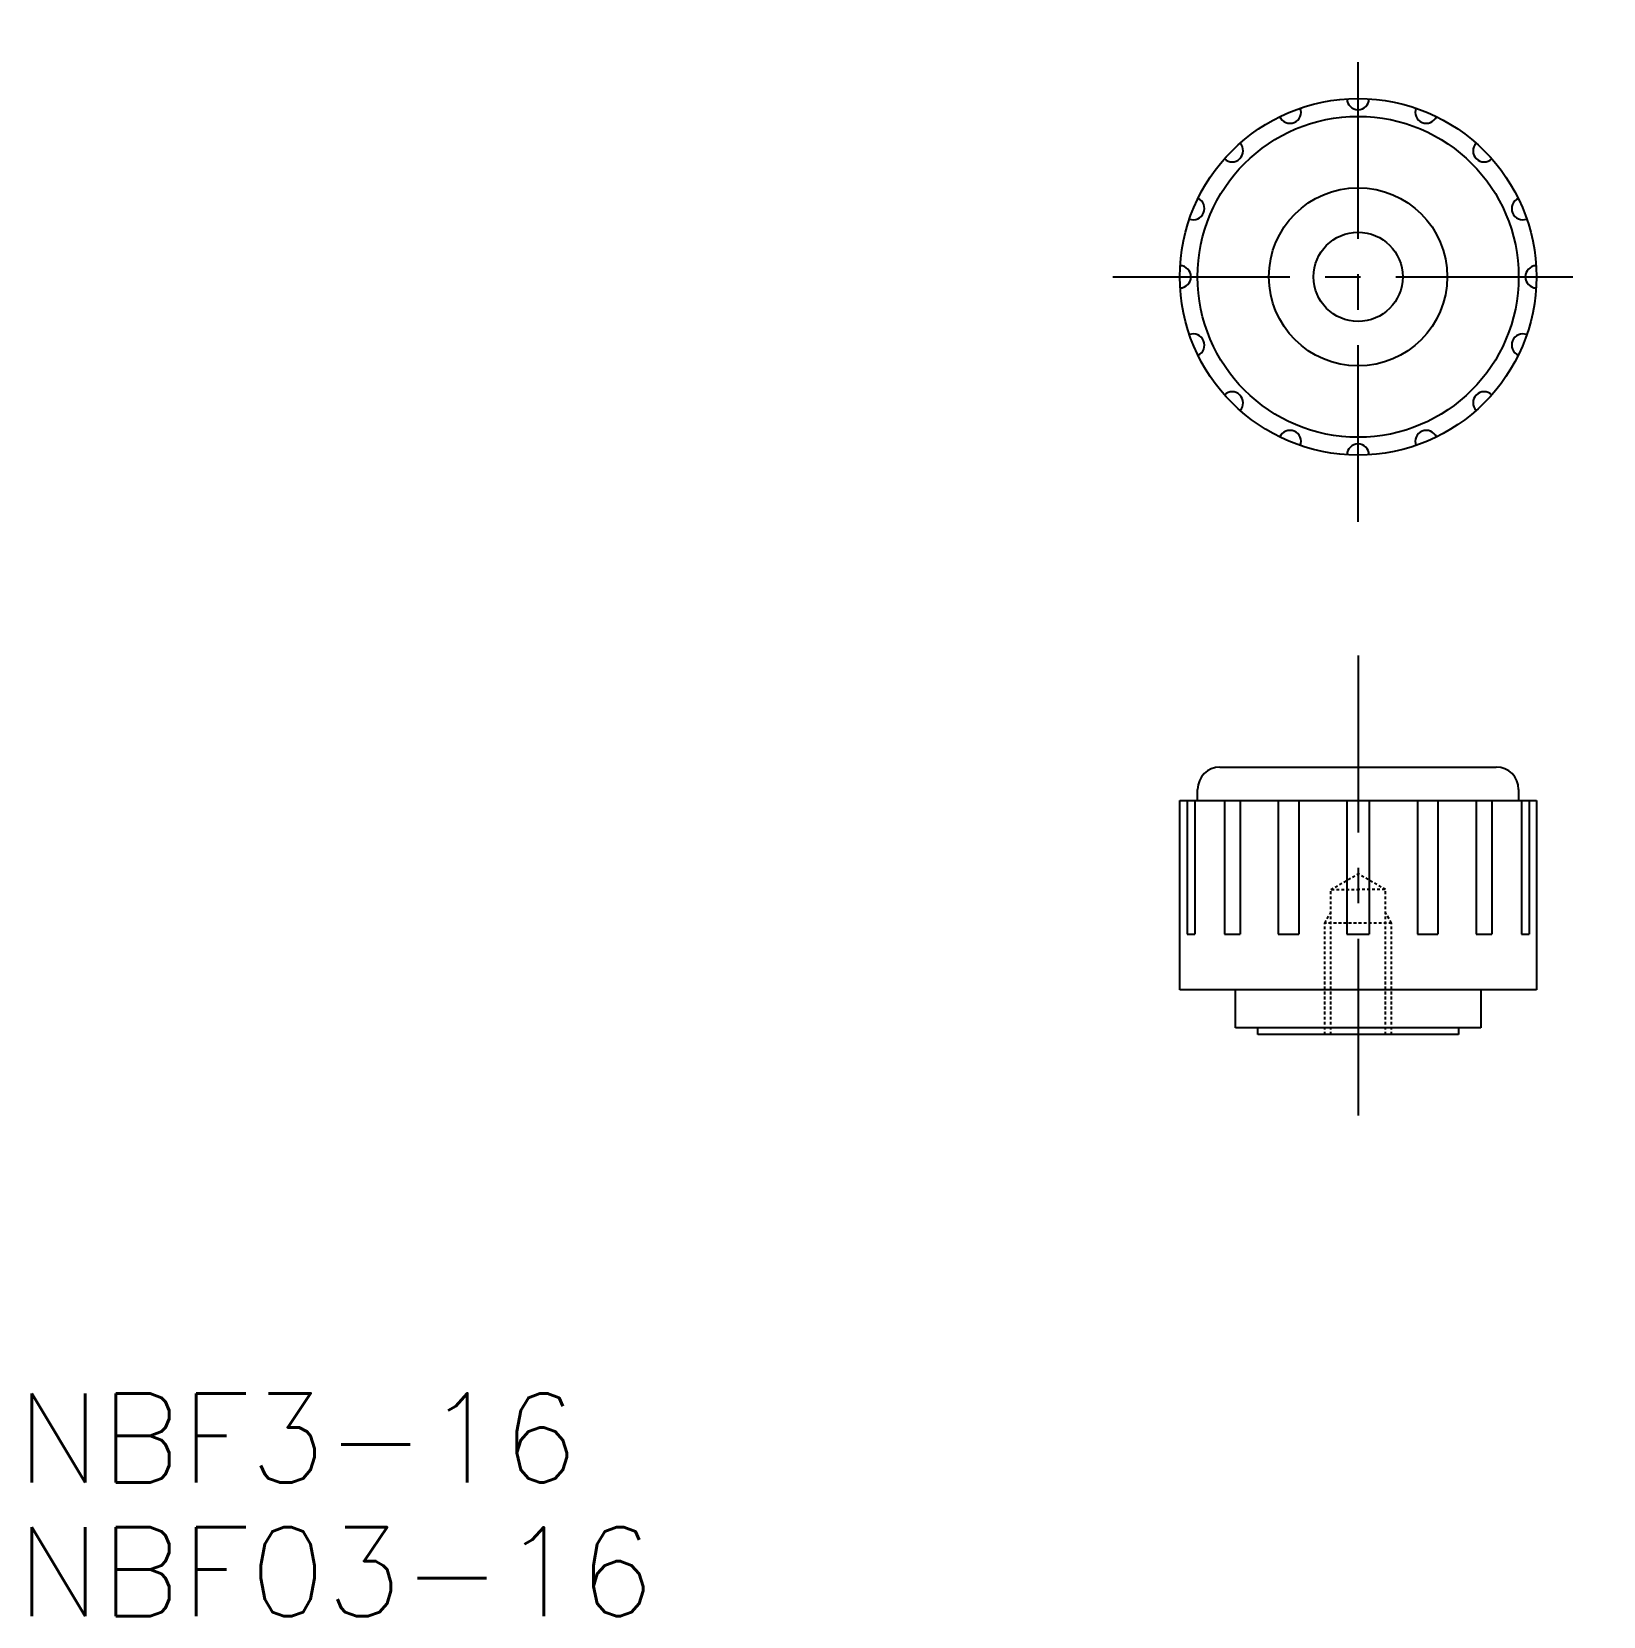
# Model space of a CAD drawing. Extents: x -9.5 to 61, y 23.9 to 95.
import ezdxf

# ---------------------------------------------------------------- set-up
doc = ezdxf.new("R2010")
doc.units = 0
doc.header["$LTSCALE"] = 0.25
doc.linetypes.add('CENTER', pattern=[50.8, 31.75, -6.35, 6.35, -6.35])
doc.linetypes.add('DASHED', pattern=[0.75, 0.5, -0.25])
doc.layers.get('0').update_dxf_attribs({"linetype": 'CONTINUOUS'})
doc.layers.add('CENTER', color=1, linetype='CENTER')
doc.styles.get("Standard").update_dxf_attribs({"font": 'txt.shx', "bigfont": 'extfont.shx'})

msp = doc.modelspace()

# ---------------------------------------------------------------- linework, layer by layer
for p, q in [((43.8, 62), (56.2, 62)), ((42, 52), (42, 60.5)), ((42, 60.5), (42.8, 60.5)), ((42.326, 60.5), (42.326, 54.5)), ((42.668, 60.5), (42.668, 54.5)), ((42.8, 60.5), (42.8, 61)), ((42.8, 60.5), (57.2, 60.5)), ((44.001, 60.5), (44.001, 54.5)), ((44.708, 60.5), (44.708, 54.5)), ((46.42, 60.5), (46.42, 54.5)), ((47.34, 60.5), (47.34, 54.5)), ((49.5, 60.5), (49.5, 54.5)), ((50.5, 60.5), (50.5, 54.5)), ((52.66, 60.5), (52.66, 54.5)), ((53.58, 60.5), (53.58, 54.5)), ((55.292, 60.5), (55.292, 54.5)), ((55.999, 60.5), (55.999, 54.5)), ((57.2, 61), (57.2, 60.5)), ((57.2, 60.5), (58, 60.5)), ((57.332, 60.5), (57.332, 54.5)), ((57.674, 60.5), (57.674, 54.5)), ((58, 60.5), (58, 52)), ((42.326, 54.5), (42.668, 54.5)), ((44.001, 54.5), (44.708, 54.5)), ((46.42, 54.5), (47.34, 54.5)), ((49.5, 54.5), (50.5, 54.5)), ((52.66, 54.5), (53.58, 54.5)), ((55.292, 54.5), (55.999, 54.5)), ((57.332, 54.5), (57.674, 54.5)), ((44.5, 52), (42, 52)), ((55.5, 52), (44.5, 52)), ((44.5, 50.3), (44.5, 52)), ((55.5, 52), (55.5, 50.3)), ((58, 52), (55.5, 52)), ((45.5, 50.3), (44.5, 50.3)), ((54.5, 50.3), (45.5, 50.3)), ((45.5, 50), (45.5, 50.3)), ((48.5, 50), (45.5, 50)), ((51.5, 50), (48.5, 50)), ((54.5, 50), (51.5, 50)), ((55.5, 50.3), (54.5, 50.3)), ((54.5, 50.3), (54.5, 50))]:
    msp.add_line(p, q)
at = {"color": 3, "linetype": 'DASHED'}
for p, q in [((48.77, 56.5), (50, 57.21)), ((51.229, 56.5), (50, 57.21)), ((48.77, 50), (48.77, 56.5)), ((48.8, 56.5), (50, 56.5)), ((51.2, 56.5), (50, 56.5)), ((51.229, 50), (51.229, 56.5)), ((48.5, 55), (48.77, 55.469)), ((51.5, 55), (51.229, 55.469)), ((48.5, 50), (48.5, 55)), ((51.5, 55), (48.5, 55)), ((51.5, 50), (51.5, 55))]:
    msp.add_line(p, q, dxfattribs=at)
for radius in [8, 7.2, 4, 2]:
    msp.add_circle((50, 84), radius)
for centre, radius, start, end in [((50, 92), 0.5, 181.79078, 358.20922), ((46.939, 91.391), 0.5, 204.29078, 20.70922), ((53.061, 91.391), 0.5, 159.29078, 335.70922), ((44.343, 89.657), 0.5, 226.79078, 43.20922), ((55.657, 89.657), 0.5, 136.79078, 313.20922), ((42.609, 87.061), 0.5, 249.29078, 65.70922), ((57.391, 87.061), 0.5, 114.29078, 290.70922), ((42, 84), 0.5, 271.79078, 88.20922), ((58, 84), 0.5, 91.79078, 268.20922), ((42.609, 80.939), 0.5, 294.29078, 110.70922), ((57.391, 80.939), 0.5, 69.29078, 245.70922), ((44.343, 78.343), 0.5, 316.79078, 133.20922), ((55.657, 78.343), 0.5, 46.79078, 223.20922), ((46.939, 76.609), 0.5, 339.29078, 155.70922), ((53.061, 76.609), 0.5, 24.29078, 200.70922), ((50, 76), 0.5, 1.79078, 178.20922), ((43.8, 61), 1, 90, 180), ((56.2, 61), 1, 0, 90)]:
    msp.add_arc(centre, radius, start, end)
at = {"layer": 'CENTER', "color": 1, "linetype": 'CENTER'}
for p, q in [((50, 73), (50, 95)), ((39, 84), (61, 84)), ((50, 67), (50, 45))]:
    msp.add_line(p, q, dxfattribs=at)

# ---------------------------------------------------------------- texts
at = {"color": 7, "linetype": 'CONTINUOUS'}
for s, p in [('NBF3-16', (-10.191, 29.892)), ('NBF03-16', (-10.191, 23.892))]:
    msp.add_text(s, height=4, dxfattribs=at).set_placement(p)

doc.saveas('drawing.dxf')
